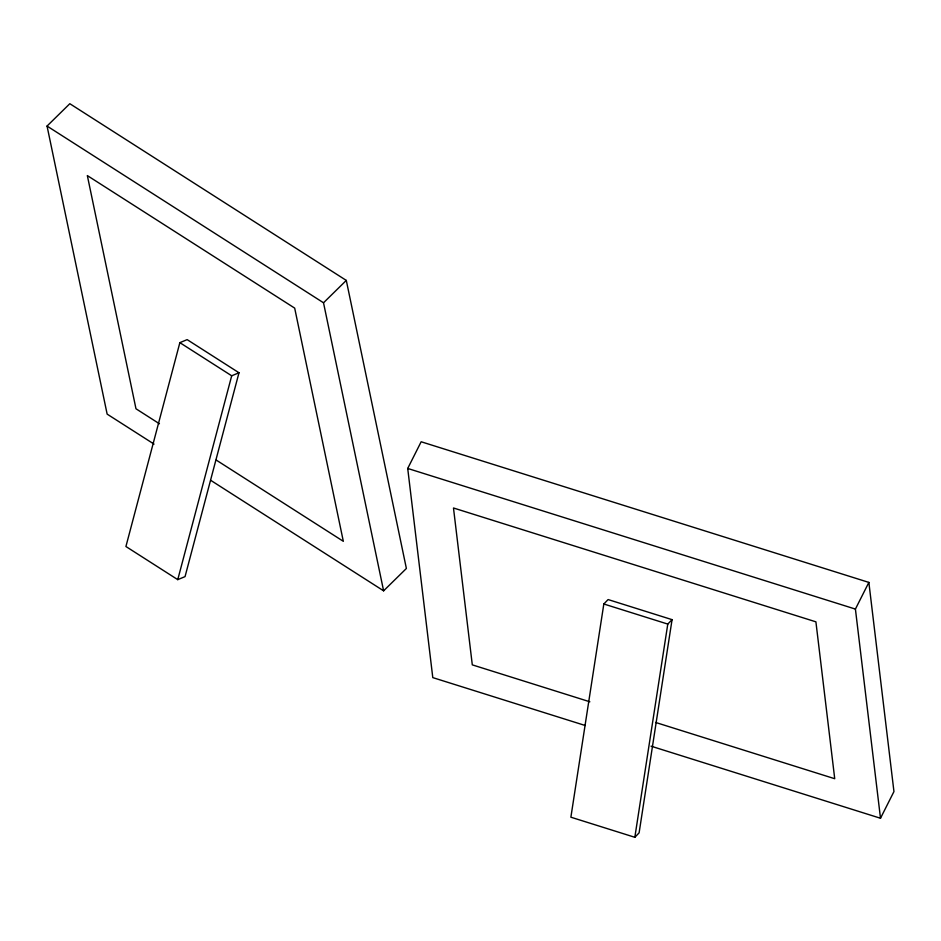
<?xml version="1.0" encoding="UTF-8"?>
<svg xmlns="http://www.w3.org/2000/svg" width="941" height="941" viewBox="0 0 941 941"><rect width="100%" height="100%" fill="white"/><g stroke="black" fill="none" stroke-linecap="round" stroke-linejoin="round"><path stroke-width="1.41" d="M603.828 603.993L570.881 817.2L634.834 837.29L639.104 832.856L672.062 619.648L608.098 599.558L603.828 603.993L667.781 624.083L672.062 619.648M634.834 837.29L667.781 624.083M179.86 342.653L125.918 546.509L177.755 579.644L185.048 576.621L238.99 372.765L187.153 339.63L179.86 342.653L231.698 375.788L238.99 372.765M177.755 579.644L231.698 375.788M585.29 725.523L432.789 677.614L407.712 468.453L421.156 441.764L868.861 582.408L893.95 791.569L880.505 818.258L651.054 746.178M880.505 818.258L855.416 609.086L868.861 582.408M154.042 444.093L107.145 414.122L47.05 126.059L69.822 103.71L346.3 280.418L406.383 568.482L383.61 590.83L210.819 480.392M383.61 590.83L323.516 302.779L346.3 280.418M407.712 468.453L855.416 609.086M589.842 701.786L472.3 664.864L453.48 507.987L815.906 621.836L834.726 778.713L655.606 722.453M47.05 126.059L323.516 302.779M159.429 423.768L135.975 408.77L87.337 175.591L294.686 308.119L343.324 541.31L216.207 460.055"/></g></svg>
